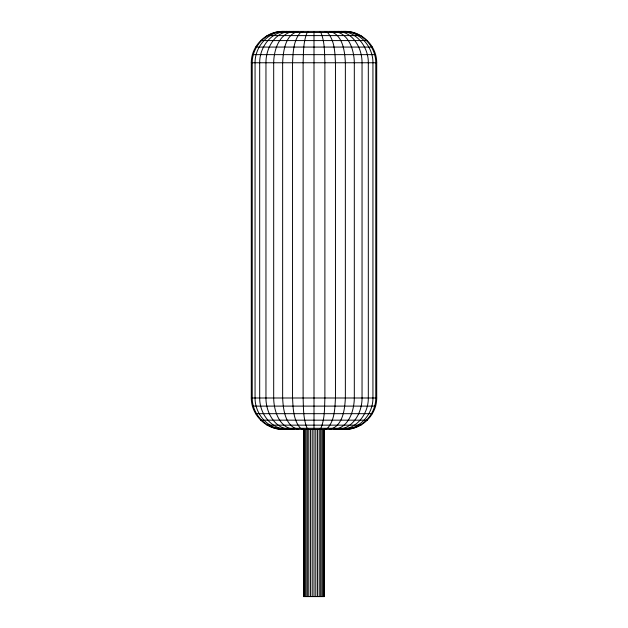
<?xml version="1.0" encoding="UTF-8"?>
<svg xmlns="http://www.w3.org/2000/svg" width="628" height="628" viewBox="0 0 628 628"><rect width="100%" height="100%" fill="white"/><g stroke="black" fill="none" stroke-linecap="round" stroke-linejoin="round"><path stroke-width="0.94" d="M251.286 62.761C251.176 45.977 265.856 31.298 282.639 31.4L345.361 31.4C362.144 31.298 376.824 45.977 376.714 62.761L376.714 397.995C376.824 414.778 362.144 429.458 345.361 429.356L282.639 429.356C265.856 429.458 251.176 414.778 251.286 397.995L251.286 62.761L376.714 62.761M308.552 31.4L307.147 32.468C303.128 41.966 303.528 52.634 303.112 62.761L303.112 397.995C303.528 408.122 303.128 418.79 307.147 428.288L308.552 429.356M319.448 429.356L320.853 428.288C324.872 418.79 324.472 408.122 324.888 397.995L324.888 62.761C324.472 52.634 324.872 41.966 320.853 32.468L319.448 31.4M303.277 31.4L300.498 32.468C293.268 40.608 293.103 52.446 292.546 62.761L292.546 397.995C293.103 408.31 293.268 420.148 300.498 428.288L303.277 429.356M324.723 429.356L327.502 428.288C334.732 420.148 334.897 408.31 335.454 397.995L335.454 62.761C334.897 52.446 334.732 40.608 327.502 32.468L324.723 31.4M298.324 31.4C285.073 34.422 283.22 51.433 282.639 62.761L282.639 397.995C283.22 409.323 285.073 426.334 298.324 429.356M329.676 429.356C342.927 426.334 344.78 409.323 345.361 397.995L345.361 62.761C344.78 51.433 342.927 34.422 329.676 31.4M293.841 31.4C279.193 32.954 273.808 50.099 273.69 62.761L273.69 397.995C273.808 410.657 279.193 427.801 293.841 429.356M334.159 429.356C348.807 427.801 354.192 410.657 354.31 397.995L354.31 62.761C354.192 50.099 348.807 32.954 334.159 31.4M289.979 31.4C274.46 32.106 265.825 48.741 265.958 62.761L265.958 397.995C265.825 412.015 274.46 428.649 289.979 429.356M338.021 429.356C353.54 428.649 362.175 412.015 362.042 397.995L362.042 62.761C362.175 48.741 353.54 32.106 338.021 31.4M286.847 31.4C270.746 31.651 259.482 47.571 259.686 62.761L259.686 397.995C259.482 413.185 270.746 429.105 286.847 429.356M341.153 429.356C357.254 429.105 368.518 413.185 368.314 397.995L368.314 62.761C368.518 47.571 357.254 31.651 341.153 31.4M284.531 31.4C268.054 31.424 254.889 46.692 255.062 62.761L255.062 397.995C254.889 414.064 268.054 429.332 284.531 429.356M343.469 429.356C359.946 429.332 373.111 414.064 372.938 397.995L372.938 62.761C373.111 46.692 359.946 31.424 343.469 31.4M283.118 31.4C266.413 31.322 252.111 46.158 252.236 62.761L252.236 397.995C252.111 414.598 266.413 429.434 283.118 429.356M344.882 429.356C361.587 429.434 375.889 414.598 375.764 397.995L375.764 62.761C375.889 46.158 361.587 31.322 344.882 31.4M274.522 32.468L353.478 32.468M266.963 35.6L361.037 35.6M260.471 40.585L367.529 40.585M255.486 47.076L372.514 47.076M252.354 54.644L375.646 54.644M251.286 397.995L376.714 397.995M252.354 406.112L375.646 406.112M255.486 413.679L372.514 413.679M260.471 420.171L367.529 420.171M266.963 425.156L361.037 425.156M274.522 428.288L353.478 428.288M324.456 429.356L324.456 596.6L303.544 596.6L303.544 429.356M324.213 429.356L324.213 596.6M323.75 429.356L323.75 596.6M323.051 429.356L323.051 596.6M321.944 429.356L321.944 596.6M320.665 429.356L320.665 596.6M319.228 429.356L319.228 596.6M317.548 429.356L317.548 596.6M315.798 429.356L315.798 596.6M314 31.4L314 596.6M312.202 429.356L312.202 596.6M310.452 429.356L310.452 596.6M308.772 429.356L308.772 596.6M307.335 429.356L307.335 596.6M306.056 429.356L306.056 596.6M304.949 429.356L304.949 596.6M304.25 429.356L304.25 596.6M303.787 429.356L303.787 596.6"/></g></svg>
